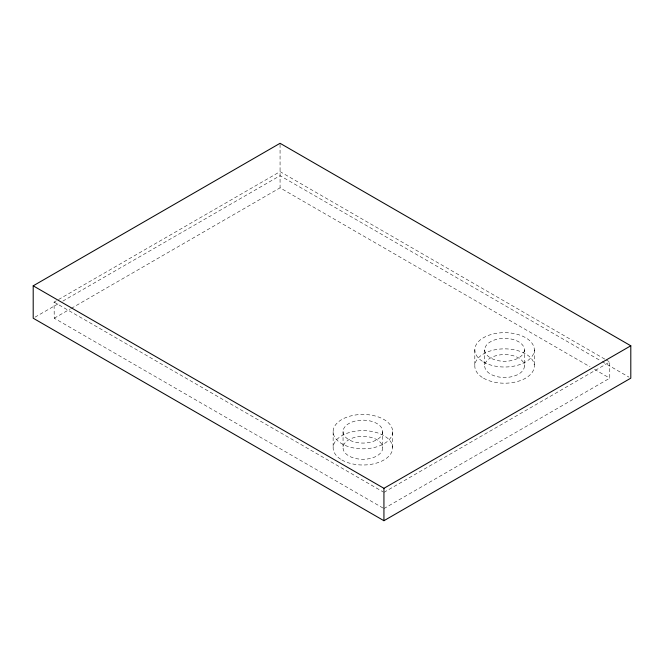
<?xml version="1.0" encoding="UTF-8"?>
<svg xmlns="http://www.w3.org/2000/svg" width="664" height="664" viewBox="0 0 664 664"><rect width="100%" height="100%" fill="white"/><g stroke="black" fill="none" stroke-linecap="round" stroke-linejoin="round"><path stroke-width="0.5" stroke-dasharray="3.32 2.49" d="M383.037 508.043L54.24 318.214L54.075 302.112L280.067 171.636L605.269 359.39M34.993 317.176L59.237 303.182M62.823 301.107L280.067 175.686L601.202 361.091M54.24 318.214L70.367 308.901M71.264 308.387L280.067 187.837L589.997 366.769M383.933 492.364L609.76 361.98L609.76 378.181L383.933 508.558M606.166 359.905L609.76 361.98M602.099 361.606L629.007 377.144M594.487 369.358L609.76 378.181M54.075 302.112L383.037 491.85M534.312 349.837L534.312 366.03M524.394 349.837A19.837 11.454 0 0 1 494.639 359.755A19.837 11.454 0 0 1 494.639 339.918A19.837 11.454 0 0 1 524.394 349.837L524.394 366.03A19.837 11.454 0 0 1 494.639 375.948A19.837 11.454 0 0 1 494.639 356.111A19.837 11.454 0 0 1 524.394 366.03M484.728 349.837L484.728 366.03M474.81 349.837L474.81 366.03M392.648 431.625A29.756 17.181 0 0 1 348.011 446.507A29.756 17.181 0 0 1 348.011 416.751A29.756 17.181 0 0 1 392.648 431.625L392.648 447.826M382.73 431.625A19.837 11.454 0 0 1 352.974 441.543A19.837 11.454 0 0 1 352.974 421.706A19.837 11.454 0 0 1 382.73 431.625L382.73 447.826A19.837 11.454 0 0 1 352.974 457.745A19.837 11.454 0 0 1 352.974 437.908A19.837 11.454 0 0 1 382.73 447.826M343.056 431.625L343.056 447.826M333.137 431.625L333.137 447.826M280.067 144.304L280.067 187.837M483.525 361.98A29.756 17.181 0 0 0 533.3 354.286A29.756 17.181 0 0 0 496.863 333.245A29.756 17.181 0 0 0 483.525 361.98M341.852 459.969A29.756 17.181 0 0 0 391.635 452.267A29.756 17.181 0 0 0 355.19 431.226A29.756 17.181 0 0 0 341.852 459.969M483.525 378.181A29.756 17.181 0 0 0 533.3 370.479A29.756 17.181 0 0 0 496.863 349.438A29.756 17.181 0 0 0 483.525 378.181"/><path stroke-width="1" d="M33.2 285.819L280.067 143.291L630.8 345.786L630.8 378.181L383.933 520.709L33.2 318.214L33.2 285.819L383.933 488.314L630.8 345.786M383.933 488.314L383.933 520.709"/></g></svg>
